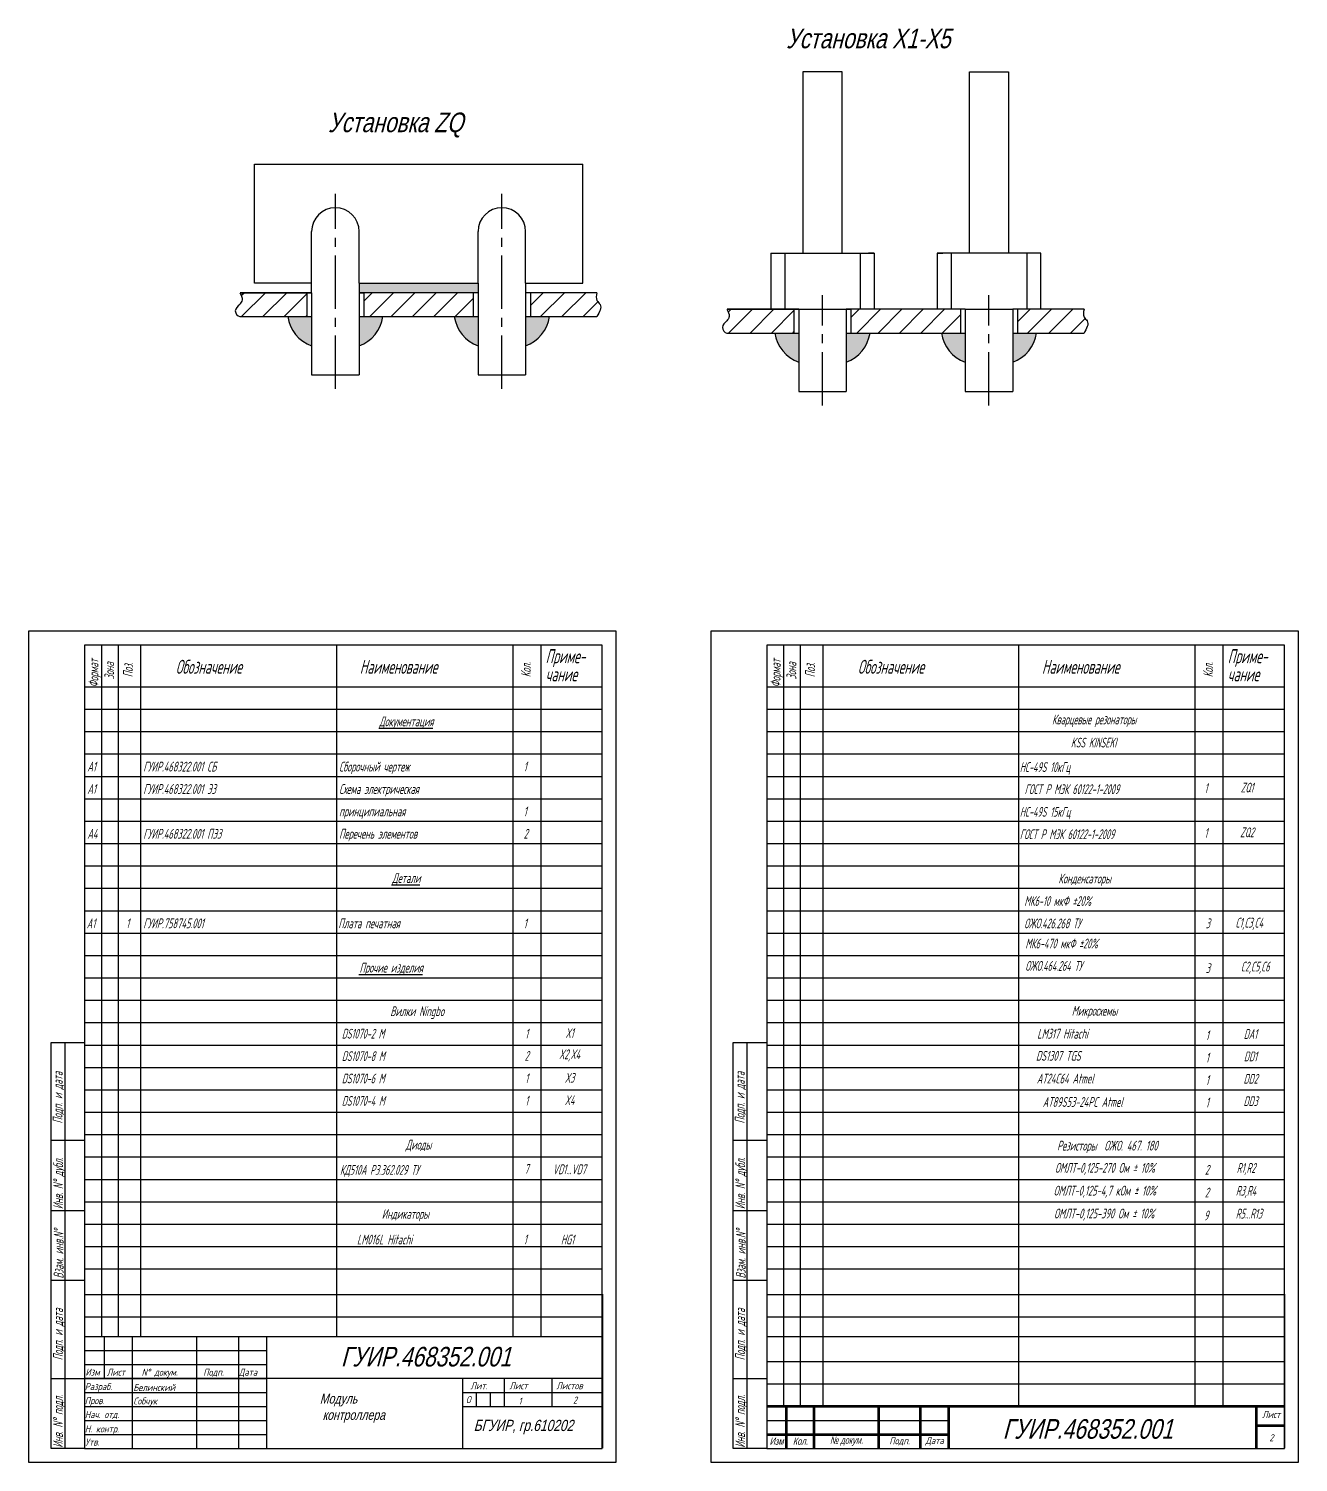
# Model space of a CAD drawing. Header units: millimetres. Extents: x 4478846 to 4492776, y 3796523 to 3799112.
# Drawn here: x 4483383 to 4483837, y 3797671 to 3798183 of the extents above; entities that cross this region are included whole.
import ezdxf
from ezdxf.enums import TextEntityAlignment as Align

# ---------------------------------------------------------------- set-up
doc = ezdxf.new("R2010")
doc.units = ezdxf.units.MM
doc.linetypes.add('осевая2', pattern=[28.575, 19.05, -3.175, 3.175, -3.175])
doc.layers.get('0').update_dxf_attribs({"lineweight": 25})
doc.layers.add('1-оси', color=1, linetype='осевая2')
doc.layers.add('Текст', color=4, linetype='Continuous')
doc.styles.add('35', font='gostw.shx', dxfattribs={"width": 0.65, "oblique": 15, "height": 3.5})
doc.styles.add('5', font='gostw.shx', dxfattribs={"width": 0.75, "oblique": 15, "height": 5})
doc.styles.add('ESKD', font='standarteskd.shx', dxfattribs={"width": 0.8, "oblique": 15})
doc.styles.add('GOSTW', font='GOSTW')
doc.styles.add('стиль1', font='romans.shx', dxfattribs={"width": 0.75, "oblique": 15, "height": 3.5})

msp = doc.modelspace()

# ---------------------------------------------------------------- hatches: boundary and pattern name
h = msp.add_hatch(color=256)
h.dxf.hatch_style = 1
h.paths.add_polyline_path([(4483543.44679, 3798088.43852), (4483543.44679, 3798091.83852), (4483500.94679, 3798091.83852), (4483500.94679, 3798088.43852)])
h = msp.add_hatch()
h.set_pattern_fill('ANSI31', color=256, scale=1.7)
h.set_pattern_definition([(45, (-3133801.7866, -2658092.028), (-3.8166088515, 3.8166088515), [])])
edge = h.paths.add_edge_path()
edge.add_spline(control_points=[(4483458.44679, 3798088.43852), (4483458.93735, 3798087.58354), (4483459.76409, 3798086.14264), (4483458.34144, 3798083.93383), (4483456.07907, 3798082.29577), (4483457.61004, 3798079.993), (4483458.44679, 3798079.93852)], knot_values=[0, 0, 0, 0, 2.681608736, 4.519318365, 7.352723694, 9.881178023, 9.881178024, 9.881178024, 9.881178024], degree=3, periodic=0)
edge.add_line((4483458.44679, 3798079.93852), (4483482.24679, 3798079.93852))
edge.add_line((4483482.24679, 3798079.93852), (4483482.24679, 3798088.43852))
edge.add_line((4483482.24679, 3798088.43852), (4483458.44679, 3798088.43852))
h.paths.add_polyline_path([(4483541.74679, 3798079.93852), (4483541.74679, 3798088.43852), (4483502.64679, 3798088.43852), (4483502.64679, 3798079.93852)])
edge = h.paths.add_edge_path()
edge.add_spline(control_points=[(4483585.94679, 3798079.93852), (4483586.84705, 3798081.50642), (4483588.09926, 3798083.68727), (4483585.3714, 3798085.80107), (4483585.72738, 3798087.43281), (4483585.94679, 3798088.43852)], knot_values=[0, 0, 0, 0, 4.462395124, 6.206908851, 9.009433089, 9.009433089, 9.009433089, 9.009433089], degree=3, periodic=0)
edge.add_line((4483585.94679, 3798088.43852), (4483562.14679, 3798088.43852))
edge.add_line((4483562.14679, 3798088.43852), (4483562.14679, 3798079.93852))
edge.add_line((4483562.14679, 3798079.93852), (4483585.94679, 3798079.93852))
h = msp.add_hatch(color=256)
h.dxf.hatch_style = 1
h.paths.add_polyline_path([(4483483.94679, 3798079.93852), (4483475.44679, 3798079.93852, 0.279090465), (4483483.94679, 3798069.51106)])
h.paths.add_polyline_path([(4483509.44679, 3798079.93852), (4483500.94679, 3798079.93852), (4483500.94679, 3798069.51106, 0.279090465)])
h.paths.add_polyline_path([(4483543.44679, 3798069.51106), (4483543.44679, 3798079.93852), (4483534.94679, 3798079.93852, 0.279090465)])
h.paths.add_polyline_path([(4483568.94679, 3798079.93852), (4483560.44679, 3798079.93852), (4483560.44679, 3798069.51106, 0.279090465)])
h = msp.add_hatch()
h.set_pattern_fill('ANSI31', color=256, scale=1.7)
h.set_pattern_definition([(45, (-3133627.7, -2658097.922), (-3.8166088515, 3.8166088515), [])])
edge = h.paths.add_edge_path()
edge.add_spline(control_points=[(4483632.53362, 3798082.54443), (4483633.02418, 3798081.68945), (4483633.85092, 3798080.24855), (4483632.42827, 3798078.03974), (4483630.16589, 3798076.40168), (4483631.69686, 3798074.09891), (4483632.53362, 3798074.04443)], knot_values=[0, 0, 0, 0, 2.681608736, 4.519318365, 7.352723694, 9.881178023, 9.881178024, 9.881178024, 9.881178024], degree=3, periodic=0)
edge.add_line((4483632.53362, 3798074.04443), (4483656.33362, 3798074.04443))
edge.add_line((4483656.33362, 3798074.04443), (4483656.33362, 3798082.54443))
edge.add_line((4483656.33362, 3798082.54443), (4483632.53362, 3798082.54443))
h.paths.add_polyline_path([(4483715.83362, 3798074.04443), (4483715.83362, 3798082.54443), (4483676.73362, 3798082.54443), (4483676.73362, 3798074.04443)])
edge = h.paths.add_edge_path()
edge.add_spline(control_points=[(4483760.03362, 3798074.04443), (4483760.93388, 3798075.61233), (4483762.18609, 3798077.79318), (4483759.45823, 3798079.90698), (4483759.81421, 3798081.53872), (4483760.03362, 3798082.54443)], knot_values=[0, 0, 0, 0, 4.462395124, 6.206908851, 9.009433089, 9.009433089, 9.009433089, 9.009433089], degree=3, periodic=0)
edge.add_line((4483760.03362, 3798082.54443), (4483736.23362, 3798082.54443))
edge.add_line((4483736.23362, 3798082.54443), (4483736.23362, 3798074.04443))
edge.add_line((4483736.23362, 3798074.04443), (4483760.03362, 3798074.04443))
h = msp.add_hatch(color=256)
h.dxf.hatch_style = 1
h.paths.add_polyline_path([(4483658.03362, 3798074.04443), (4483649.53362, 3798074.04443, 0.279090465), (4483658.03362, 3798063.61697)])
h.paths.add_polyline_path([(4483683.53362, 3798074.04443), (4483675.03362, 3798074.04443), (4483675.03362, 3798063.61697, 0.279090465)])
h.paths.add_polyline_path([(4483717.53362, 3798063.61697), (4483717.53362, 3798074.04443), (4483709.03362, 3798074.04443, 0.279090465)])
h.paths.add_polyline_path([(4483743.03362, 3798074.04443), (4483734.53362, 3798074.04443), (4483734.53362, 3798063.61697, 0.279090465)])

# ---------------------------------------------------------------- linework, layer by layer
for p, q in [((4483673.53362, 3798167.3728), (4483659.53362, 3798167.3728)), ((4483659.53362, 3798167.3728), (4483659.53362, 3798102.54443)), ((4483673.53362, 3798102.54443), (4483673.53362, 3798167.3728)), ((4483719.03362, 3798102.54443), (4483719.03362, 3798167.3728)), ((4483719.03362, 3798167.3728), (4483733.03362, 3798167.3728)), ((4483733.03362, 3798167.3728), (4483733.03362, 3798102.54443)), ((4483463.54679, 3798091.83852), (4483463.54679, 3798134.33852)), ((4483463.54679, 3798134.33852), (4483580.84679, 3798134.33852)), ((4483580.84679, 3798091.83852), (4483580.84679, 3798134.33852)), ((4483492.44679, 3798118.81696), (4483492.44679, 3798118.81696)), ((4483551.94679, 3798118.81696), (4483551.94679, 3798118.81696)), ((4483483.94679, 3798091.83852), (4483483.94679, 3798110.31696)), ((4483500.94679, 3798091.83852), (4483500.94679, 3798110.31696)), ((4483543.44679, 3798091.83852), (4483543.44679, 3798110.31696)), ((4483560.44679, 3798091.83852), (4483560.44679, 3798110.31696)), ((4483648.03362, 3798102.54443), (4483685.03362, 3798102.54443)), ((4483648.03362, 3798102.54443), (4483648.03362, 3798082.54443)), ((4483653.03362, 3798102.54443), (4483653.03362, 3798082.54443)), ((4483666.53362, 3798102.54443), (4483676.53362, 3798102.54443)), ((4483680.03362, 3798102.54443), (4483680.03362, 3798082.54443)), ((4483685.03362, 3798102.54443), (4483683.03362, 3798102.54443)), ((4483685.03362, 3798102.54443), (4483685.03362, 3798082.54443)), ((4483744.53362, 3798102.54443), (4483707.53362, 3798102.54443)), ((4483707.53362, 3798102.54443), (4483707.53362, 3798082.54443)), ((4483707.53362, 3798102.54443), (4483709.53362, 3798102.54443)), ((4483712.53362, 3798102.54443), (4483712.53362, 3798082.54443)), ((4483726.03362, 3798102.54443), (4483716.03362, 3798102.54443)), ((4483739.53362, 3798102.54443), (4483739.53362, 3798082.54443)), ((4483744.53362, 3798102.54443), (4483742.53362, 3798102.54443)), ((4483744.53362, 3798092.54443), (4483744.53362, 3798102.54443)), ((4483483.94679, 3798091.83852), (4483463.54679, 3798091.83852)), ((4483483.94679, 3798088.43852), (4483483.94679, 3798091.83852)), ((4483500.94679, 3798091.83852), (4483500.94679, 3798088.43852)), ((4483500.94679, 3798091.83852), (4483543.44679, 3798091.83852)), ((4483500.94679, 3798091.83852), (4483543.44679, 3798091.83852)), ((4483543.44679, 3798091.83852), (4483543.44679, 3798088.43852)), ((4483560.44679, 3798091.83852), (4483560.44679, 3798088.43852)), ((4483560.44679, 3798091.83852), (4483580.84679, 3798091.83852)), ((4483744.53362, 3798082.54443), (4483744.53362, 3798092.54443)), ((4483483.94679, 3798088.43852), (4483458.44679, 3798088.43852)), ((4483458.44679, 3798088.43852), (4483483.94679, 3798088.43852)), ((4483483.94679, 3798088.43852), (4483482.24679, 3798088.43852)), ((4483482.24679, 3798088.43852), (4483482.24679, 3798079.93852)), ((4483483.94679, 3798088.43852), (4483483.94679, 3798079.93852)), ((4483543.44679, 3798088.43852), (4483500.94679, 3798088.43852)), ((4483500.94679, 3798088.43852), (4483500.94679, 3798079.93852)), ((4483500.94679, 3798088.43852), (4483502.64679, 3798088.43852)), ((4483502.64679, 3798088.43852), (4483502.64679, 3798079.93852)), ((4483541.74679, 3798088.43852), (4483541.74679, 3798079.93852)), ((4483543.44679, 3798088.43852), (4483543.44679, 3798079.93852)), ((4483585.94679, 3798088.43852), (4483560.44679, 3798088.43852)), ((4483560.44679, 3798088.43852), (4483560.44679, 3798079.93852)), ((4483562.14679, 3798088.43852), (4483562.14679, 3798079.93852)), ((4483458.44679, 3798079.93852), (4483483.94679, 3798079.93852)), ((4483475.44679, 3798079.93852), (4483475.44679, 3798079.93852)), ((4483483.94679, 3798079.93852), (4483483.94679, 3798059.0836)), ((4483483.94679, 3798079.93852), (4483483.94679, 3798071.43852)), ((4483500.94679, 3798079.93852), (4483543.44679, 3798079.93852)), ((4483500.94679, 3798079.93852), (4483500.94679, 3798059.0836)), ((4483543.44679, 3798079.93852), (4483543.44679, 3798059.0836)), ((4483560.44679, 3798079.93852), (4483585.94679, 3798079.93852)), ((4483560.44679, 3798079.93852), (4483560.44679, 3798059.0836)), ((4483658.03362, 3798082.54443), (4483632.53362, 3798082.54443)), ((4483632.53362, 3798082.54443), (4483658.03362, 3798082.54443)), ((4483653.03362, 3798082.54443), (4483648.03362, 3798082.54443)), ((4483658.03362, 3798082.54443), (4483653.03362, 3798082.54443)), ((4483658.03362, 3798082.54443), (4483656.33362, 3798082.54443)), ((4483656.33362, 3798082.54443), (4483656.33362, 3798074.04443)), ((4483658.03362, 3798082.54443), (4483658.03362, 3798074.04443)), ((4483658.03362, 3798082.54443), (4483675.03362, 3798082.54443)), ((4483717.53362, 3798082.54443), (4483675.03362, 3798082.54443)), ((4483675.03362, 3798082.54443), (4483675.03362, 3798074.04443)), ((4483675.03362, 3798082.54443), (4483676.73362, 3798082.54443)), ((4483676.73362, 3798082.54443), (4483676.73362, 3798074.04443)), ((4483715.83362, 3798082.54443), (4483715.83362, 3798074.04443)), ((4483717.53362, 3798082.54443), (4483717.53362, 3798074.04443)), ((4483717.53362, 3798082.54443), (4483734.53362, 3798082.54443)), ((4483760.03362, 3798082.54443), (4483734.53362, 3798082.54443)), ((4483734.53362, 3798082.54443), (4483734.53362, 3798074.04443)), ((4483736.23362, 3798082.54443), (4483736.23362, 3798074.04443)), ((4483483.94679, 3798071.43852), (4483483.94679, 3798071.43852)), ((4483632.53362, 3798074.04443), (4483658.03362, 3798074.04443)), ((4483658.03362, 3798074.04443), (4483658.03362, 3798053.18951)), ((4483658.03362, 3798074.04443), (4483658.03362, 3798065.54443)), ((4483675.03362, 3798074.04443), (4483717.53362, 3798074.04443)), ((4483675.03362, 3798074.04443), (4483675.03362, 3798053.18951)), ((4483717.53362, 3798074.04443), (4483717.53362, 3798053.18951)), ((4483734.53362, 3798074.04443), (4483760.03362, 3798074.04443)), ((4483734.53362, 3798074.04443), (4483734.53362, 3798053.18951)), ((4483658.03362, 3798065.54443), (4483658.03362, 3798065.54443)), ((4483483.94679, 3798059.0836), (4483500.94679, 3798059.0836)), ((4483543.44679, 3798059.0836), (4483560.44679, 3798059.0836)), ((4483658.03362, 3798053.18951), (4483675.03362, 3798053.18951)), ((4483717.53362, 3798053.18951), (4483734.53362, 3798053.18951))]:
    msp.add_line(p, q)
at = {"lineweight": -2}
for p, q in [((4483382.81903, 3797967.51058), (4483382.81903, 3797670.51058)), ((4483592.81903, 3797670.51058), (4483592.81903, 3797967.51058)), ((4483626.61938, 3797967.51058), (4483626.61938, 3797670.51058)), ((4483836.61938, 3797670.51058), (4483836.61938, 3797967.51058)), ((4483587.81903, 3797939.51058), (4483402.81903, 3797939.51058)), ((4483831.61938, 3797939.51058), (4483646.61938, 3797939.51058)), ((4483587.81903, 3797931.51058), (4483402.81903, 3797931.51058)), ((4483831.61938, 3797931.51058), (4483646.61938, 3797931.51058)), ((4483587.81903, 3797923.51058), (4483402.81903, 3797923.51058)), ((4483831.61938, 3797923.51058), (4483646.61938, 3797923.51058)), ((4483587.81903, 3797915.51058), (4483402.81903, 3797915.51058)), ((4483831.61938, 3797915.51058), (4483646.61938, 3797915.51058)), ((4483587.81903, 3797907.51058), (4483402.81903, 3797907.51058)), ((4483831.61938, 3797907.51058), (4483646.61938, 3797907.51058)), ((4483587.81903, 3797899.51058), (4483402.81903, 3797899.51058)), ((4483831.61938, 3797899.51058), (4483646.61938, 3797899.51058)), ((4483587.81903, 3797891.51058), (4483402.81903, 3797891.51058)), ((4483831.61938, 3797891.51058), (4483646.61938, 3797891.51058)), ((4483587.81903, 3797883.51058), (4483402.81903, 3797883.51058)), ((4483831.61938, 3797883.51058), (4483646.61938, 3797883.51058)), ((4483587.81903, 3797875.51058), (4483402.81903, 3797875.51058)), ((4483831.61938, 3797875.51058), (4483646.61938, 3797875.51058)), ((4483587.81903, 3797867.51058), (4483402.81903, 3797867.51058)), ((4483831.61938, 3797867.51058), (4483646.61938, 3797867.51058)), ((4483587.81903, 3797859.51058), (4483402.81903, 3797859.51058)), ((4483831.61938, 3797859.51058), (4483646.61938, 3797859.51058)), ((4483587.81903, 3797851.51058), (4483402.81903, 3797851.51058)), ((4483831.61938, 3797851.51058), (4483646.61938, 3797851.51058)), ((4483587.81903, 3797843.51058), (4483402.81903, 3797843.51058)), ((4483831.61938, 3797843.51058), (4483646.61938, 3797843.51058)), ((4483587.81903, 3797835.51058), (4483402.81903, 3797835.51058)), ((4483831.61938, 3797835.51058), (4483646.61938, 3797835.51058)), ((4483587.81903, 3797827.51058), (4483402.81903, 3797827.51058)), ((4483831.61938, 3797827.51058), (4483646.61938, 3797827.51058)), ((4483402.81903, 3797730.51058), (4483587.81903, 3797730.51058)), ((4483646.61938, 3797730.51058), (4483831.61938, 3797730.51058)), ((4483402.81903, 3797722.51058), (4483587.81903, 3797722.51058)), ((4483646.61938, 3797722.51058), (4483831.61938, 3797722.51058)), ((4483646.61938, 3797706.51058), (4483831.61938, 3797706.51058)), ((4483646.61938, 3797698.51058), (4483831.61938, 3797698.51058))]:
    msp.add_line(p, q, dxfattribs=at)
at = {"color": 7, "linetype": 'Continuous', "lineweight": 60}
for p, q in [((4483831.61938, 3797690.51058), (4483646.61938, 3797690.51058)), ((4483653.61938, 3797690.51058), (4483653.61938, 3797675.51058)), ((4483663.61938, 3797675.51058), (4483663.61938, 3797690.51058)), ((4483686.61938, 3797690.51058), (4483686.61938, 3797675.51058)), ((4483701.61938, 3797675.51058), (4483701.61938, 3797690.51058)), ((4483711.61938, 3797690.51058), (4483711.61938, 3797675.51058)), ((4483821.61938, 3797675.51058), (4483821.61938, 3797690.51058)), ((4483646.61938, 3797680.51058), (4483711.61938, 3797680.51058)), ((4483831.61938, 3797683.51058), (4483821.61938, 3797683.51058))]:
    msp.add_line(p, q, dxfattribs=at)
at = {"color": 7, "linetype": 'Continuous', "lineweight": -3}
msp.add_line((4483646.61938, 3797685.51058), (4483711.61938, 3797685.51058), dxfattribs=at)
at = {"color": 7, "linetype": 'Continuous'}
msp.add_line((4483646.61938, 3797680.51058), (4483711.61938, 3797680.51058), dxfattribs=at)
for centre, radius, start, end in [((4483492.44679, 3798110.31696), 8.5, 90, 180), ((4483492.44679, 3798110.31696), 8.5, 0, 90), ((4483551.94679, 3798110.31696), 8.5, 90, 180), ((4483551.94679, 3798110.31696), 8.5, 0, 90), ((4483488.30981, 3798081.74574), 12.98936, 187.9975656, 250.3732102), ((4483496.58377, 3798081.74574), 12.98936, 289.6267898, 352.0024344), ((4483547.80981, 3798081.74574), 12.98936, 187.9975656, 250.3732102), ((4483556.08377, 3798081.74574), 12.98936, 289.6267898, 352.0024344), ((4483662.39664, 3798075.85165), 12.98936, 187.9975656, 250.3732102), ((4483670.6706, 3798075.85165), 12.98936, 289.6267898, 352.0024344), ((4483721.89664, 3798075.85165), 12.98936, 187.9975656, 250.3732102), ((4483730.1706, 3798075.85165), 12.98936, 289.6267898, 352.0024344)]:
    msp.add_arc(centre, radius, start, end)
for points in [[(4483458.24645, 3798088.43852), (4483459.11917, 3798085.9029), (4483458.24645, 3798084.28564), (4483456.68091, 3798081.92401), (4483458.24645, 3798079.93852), (4483458.44679, 3798079.93852)], [(4483585.94679, 3798088.43852), (4483585.94679, 3798085.63599), (4483587.02897, 3798084.2677), (4483585.94679, 3798079.93852)], [(4483632.33327, 3798082.54443), (4483633.206, 3798080.00881), (4483632.33327, 3798078.39155), (4483630.76774, 3798076.02992), (4483632.33327, 3798074.04443), (4483632.53362, 3798074.04443)], [(4483760.03362, 3798082.54443), (4483760.03362, 3798079.7419), (4483761.1158, 3798078.37361), (4483760.03362, 3798074.04443)]]:
    msp.add_spline(points, degree=3)
at = {"layer": '1-оси'}
for p, q in [((4483492.44679, 3798054.0836), (4483492.44679, 3798123.81696)), ((4483551.94679, 3798054.0836), (4483551.94679, 3798123.81696)), ((4483666.53362, 3798048.18951), (4483666.53362, 3798087.54443)), ((4483726.03362, 3798048.18951), (4483726.03362, 3798087.54443))]:
    msp.add_line(p, q, dxfattribs=at)
at = {"layer": 'Текст', "lineweight": -2}
for p, q in [((4483592.81903, 3797967.51058), (4483382.81903, 3797967.51058)), ((4483836.61938, 3797967.51058), (4483626.61938, 3797967.51058)), ((4483587.81903, 3797962.51058), (4483402.81903, 3797962.51058)), ((4483402.81903, 3797962.51058), (4483402.81903, 3797675.51058)), ((4483408.81903, 3797962.51058), (4483408.81903, 3797715.51058)), ((4483414.81903, 3797962.51058), (4483414.81903, 3797715.51058)), ((4483422.81903, 3797962.51058), (4483422.81903, 3797715.51058)), ((4483492.81903, 3797962.51058), (4483492.81903, 3797715.51058)), ((4483555.81903, 3797962.51058), (4483555.81903, 3797715.51058)), ((4483565.81903, 3797962.51058), (4483565.81903, 3797715.51058)), ((4483587.81903, 3797675.51058), (4483587.81903, 3797962.51058)), ((4483831.61938, 3797962.51058), (4483646.61938, 3797962.51058)), ((4483646.61938, 3797962.51058), (4483646.61938, 3797675.51058)), ((4483652.61938, 3797962.51058), (4483652.61938, 3797690.51058)), ((4483658.61938, 3797962.51058), (4483658.61938, 3797690.51058)), ((4483666.61938, 3797962.51058), (4483666.61938, 3797690.51058)), ((4483736.61938, 3797962.51058), (4483736.61938, 3797690.51058)), ((4483799.61938, 3797962.51058), (4483799.61938, 3797690.51058)), ((4483809.61938, 3797962.51058), (4483809.61938, 3797690.51058)), ((4483831.61938, 3797675.51058), (4483831.61938, 3797962.51058)), ((4483587.81903, 3797947.51058), (4483402.81903, 3797947.51058)), ((4483831.61938, 3797947.51058), (4483646.61938, 3797947.51058)), ((4483587.81903, 3797819.51058), (4483402.81903, 3797819.51058)), ((4483831.61938, 3797819.51058), (4483646.61938, 3797819.51058)), ((4483587.81903, 3797811.51058), (4483402.81903, 3797811.51058)), ((4483831.61938, 3797811.51058), (4483646.61938, 3797811.51058)), ((4483587.81903, 3797803.51058), (4483402.81903, 3797803.51058)), ((4483831.61938, 3797803.51058), (4483646.61938, 3797803.51058)), ((4483587.81903, 3797795.51058), (4483402.81903, 3797795.51058)), ((4483831.61938, 3797795.51058), (4483646.61938, 3797795.51058)), ((4483587.81903, 3797787.51058), (4483402.81903, 3797787.51058)), ((4483831.61938, 3797787.51058), (4483646.61938, 3797787.51058)), ((4483587.81903, 3797779.51058), (4483402.81903, 3797779.51058)), ((4483831.61938, 3797779.51058), (4483646.61938, 3797779.51058)), ((4483587.81903, 3797771.51058), (4483402.81903, 3797771.51058)), ((4483831.61938, 3797771.51058), (4483646.61938, 3797771.51058)), ((4483587.81903, 3797763.51058), (4483402.81903, 3797763.51058)), ((4483831.61938, 3797763.51058), (4483646.61938, 3797763.51058)), ((4483587.81903, 3797755.51058), (4483402.81903, 3797755.51058)), ((4483831.61938, 3797755.51058), (4483646.61938, 3797755.51058)), ((4483587.81903, 3797747.51058), (4483402.81903, 3797747.51058)), ((4483831.61938, 3797747.51058), (4483646.61938, 3797747.51058)), ((4483587.81903, 3797739.51058), (4483402.81903, 3797739.51058)), ((4483831.61938, 3797739.51058), (4483646.61938, 3797739.51058)), ((4483587.86859, 3797730.59295), (4483587.86859, 3797675.59295)), ((4483831.66893, 3797730.59295), (4483831.66893, 3797675.59295)), ((4483402.81903, 3797715.51058), (4483587.81903, 3797715.51058)), ((4483409.81903, 3797715.51058), (4483409.81903, 3797700.51058)), ((4483419.81903, 3797715.51058), (4483419.81903, 3797675.51058)), ((4483442.81903, 3797715.51058), (4483442.81903, 3797675.51058)), ((4483457.81903, 3797715.51058), (4483457.81903, 3797675.51058)), ((4483467.81903, 3797715.51058), (4483467.81903, 3797675.51058)), ((4483646.61938, 3797715.51058), (4483831.61938, 3797715.51058)), ((4483402.81903, 3797710.51058), (4483467.81903, 3797710.51058)), ((4483402.81903, 3797705.51058), (4483467.81903, 3797705.51058)), ((4483402.81903, 3797700.51058), (4483467.81903, 3797700.51058)), ((4483587.81903, 3797700.51058), (4483402.81903, 3797700.51058)), ((4483402.81903, 3797695.51058), (4483467.81903, 3797695.51058)), ((4483537.81903, 3797700.51058), (4483537.81903, 3797675.51058)), ((4483537.81903, 3797695.51058), (4483587.81903, 3797695.51058)), ((4483542.81903, 3797695.51058), (4483542.81903, 3797690.51058)), ((4483547.81903, 3797695.51058), (4483547.81903, 3797690.51058)), ((4483552.81903, 3797700.51058), (4483552.81903, 3797690.51058)), ((4483569.81903, 3797700.51058), (4483569.81903, 3797690.51058)), ((4483402.81903, 3797690.51058), (4483467.81903, 3797690.51058)), ((4483537.81903, 3797690.51058), (4483587.81903, 3797690.51058)), ((4483402.81903, 3797685.51058), (4483467.81903, 3797685.51058)), ((4483402.81903, 3797680.51058), (4483467.81903, 3797680.51058)), ((4483402.81903, 3797675.51058), (4483587.81903, 3797675.51058)), ((4483646.61938, 3797675.51058), (4483831.61938, 3797675.51058)), ((4483382.81903, 3797670.51058), (4483592.81903, 3797670.51058)), ((4483626.61938, 3797670.51058), (4483836.61938, 3797670.51058))]:
    msp.add_line(p, q, dxfattribs=at)
for points in [[(4483402.81903, 3797675.51058), (4483390.81903, 3797675.51058), (4483390.81903, 3797820.51058), (4483402.81903, 3797820.51058)], [(4483395.81903, 3797675.51058), (4483395.81903, 3797820.51058)], [(4483646.61938, 3797675.51058), (4483634.61938, 3797675.51058), (4483634.61938, 3797820.51058), (4483646.61938, 3797820.51058)], [(4483639.61938, 3797675.51058), (4483639.61938, 3797820.51058)], [(4483402.81903, 3797785.51058), (4483390.81903, 3797785.51058)], [(4483646.61938, 3797785.51058), (4483634.61938, 3797785.51058)], [(4483390.81903, 3797760.51058), (4483402.81903, 3797760.51058)], [(4483634.61938, 3797760.51058), (4483646.61938, 3797760.51058)], [(4483402.81903, 3797735.51058), (4483390.81903, 3797735.51058)], [(4483646.61938, 3797735.51058), (4483634.61938, 3797735.51058)], [(4483390.81903, 3797700.51058), (4483402.81903, 3797700.51058)], [(4483634.61938, 3797700.51058), (4483646.61938, 3797700.51058)]]:
    msp.add_lwpolyline(points, dxfattribs=at)

# ---------------------------------------------------------------- texts
at = {"lineweight": -2, "oblique": 15, "width": 0.75}
for s, style, p in [('Формат', '35', (4483407.77059, 3797947.44577)), ('Формат', '35', (4483651.57093, 3797947.44577)), ('Зона', '35', (4483413.37428, 3797950.21846)), ('Поз.', '35', (4483420.05388, 3797951.02469)), ('Кол.', '35', (4483562.29543, 3797951.02469)), ('Зона', '35', (4483657.17463, 3797950.21846)), ('Поз.', '35', (4483663.85423, 3797951.02469)), ('Кол.', '35', (4483806.09578, 3797951.02469)), ('Подп. и дата', 'GOSTW', (4483394.92906, 3797791.55254)), ('Подп. и дата', 'GOSTW', (4483638.72941, 3797791.55254)), ('Инв. N%%D дубл.', 'GOSTW', (4483395.10579, 3797760.96166)), ('Инв. N%%D дубл.', 'GOSTW', (4483638.90614, 3797760.96166)), ('Взам. инв.N%%D', 'GOSTW', (4483395.28252, 3797736.17093)), ('Взам. инв.N%%D', 'GOSTW', (4483639.08287, 3797736.17093)), ('Подп. и дата', 'GOSTW', (4483395.03887, 3797706.95022)), ('Подп. и дата', 'GOSTW', (4483638.83922, 3797706.95022)), ('Инв. N%%D подл.', 'GOSTW', (4483395.03887, 3797675.72845)), ('Инв. N%%D подл.', 'GOSTW', (4483638.83922, 3797675.72845))]:
    msp.add_text(s, height=3.5, rotation=90, dxfattribs=dict(at, style=style)).set_placement(p)
for s, height, style, p in [('Обозначение', 5, '5', (4483435.38348, 3797952.27854)), ('Наименование', 5, '5', (4483501.16234, 3797952.27854)), ('Приме-', 5, '5', (4483567.56479, 3797956.04601)), ('Обозначение', 5, '5', (4483679.18383, 3797952.27854)), ('Наименование', 5, '5', (4483744.96269, 3797952.27854)), ('Приме-', 5, '5', (4483811.36513, 3797956.04601)), ('чание', 5, '5', (4483567.56479, 3797949.59641)), ('чание', 5, '5', (4483811.36513, 3797949.59641)), ('%%uДокументация', 3.5, '35', (4483508.11326, 3797933.51058)), ('А1', 3.5, '35', (4483403.765, 3797917.35652)), ('ГУИР.468322.001 СБ', 3.5, '35', (4483423.765, 3797917.35652)), ('Сборочный чертеж', 3.5, '35', (4483493.765, 3797917.35652)), ('1', 3.5, '35', (4483559.7086, 3797917.35652)), ('А1', 3.5, '35', (4483403.765, 3797909.35652)), ('ГУИР.468322.001 Э3', 3.5, '35', (4483423.765, 3797909.35652)), ('Схема электрическая ', 3.5, '35', (4483493.765, 3797909.35652)), ('принципиальная', 3.5, '35', (4483493.765, 3797901.35652)), ('1', 3.5, '35', (4483559.7086, 3797901.35652)), ('А4', 3.5, '35', (4483403.765, 3797893.35652)), ('ГУИР.468322.001 ПЭ3', 3.5, '35', (4483423.765, 3797893.35652)), ('Перечень элементов', 3.5, '35', (4483493.765, 3797893.35652)), ('2', 3.5, '35', (4483559.7086, 3797893.35652)), ('%%UДетали', 3.5, '35', (4483512.73777, 3797877.51058)), ('Конденсаторы', 3.5, '35', (4483750.84299, 3797877.35652)), ('А1', 3.5, '35', (4483403.55759, 3797861.35652)), ('1', 3.5, '35', (4483417.63875, 3797861.35652)), ('ГУИР.758745.001', 3.5, '35', (4483423.765, 3797861.35652)), ('Плата печатная', 3.5, '35', (4483493.48563, 3797861.35652)), ('1', 3.5, '35', (4483559.7086, 3797861.35652)), ('3', 3.5, '35', (4483803.50894, 3797861.35652)), ('%%UПрочие изделия', 3.5, '35', (4483501.05745, 3797845.51058)), ('3', 3.5, '35', (4483803.50894, 3797845.35652)), ('1', 3.5, '35', (4483803.50894, 3797821.35652)), ('1', 3.5, '35', (4483803.50894, 3797813.35652)), ('1', 3.5, '35', (4483803.50894, 3797805.35652)), ('1', 3.5, '35', (4483803.50894, 3797797.35652)), ('1', 3.5, '35', (4483559.7086, 3797748.35652))]:
    msp.add_text(s, height=height, dxfattribs=dict(at, style=style)).set_placement(p)
at = {"lineweight": -2, "style": '35', "oblique": 15, "width": 0.75}
for s, p in [('Вилки Ningbo', (4483521.69585, 3797829.95678)), ('Микросхемы', (4483763.78069, 3797830.10576)), ('LM317 Hitachi', (4483752.33314, 3797821.91583)), ('DS1307 TGS', (4483750.81217, 3797814.00528)), ('АТ24С64 Atmel', (4483753.3159, 3797805.89222)), ('АТ89S53-24PC Atmel', (4483759.56275, 3797797.51934)), ('Диоды', (4483522.15802, 3797782.25977)), ('Резисторы  ОЖО. 467. 180', (4483768.34691, 3797781.90931)), ('ОМЛТ-0,125-270 Ом %%P 10%%%', (4483767.50921, 3797773.99254)), ('ОМЛТ-0,125-4,7 кОм %%P 10%%%', (4483767.47253, 3797765.83603)), ('Индикаторы', (4483517.45661, 3797757.5231)), ('ОМЛТ-0,125-390 Ом %%P 10%%%', (4483767.23411, 3797757.6715)), ('LM016L Hitachi', (4483510.00662, 3797748.35666))]:
    msp.add_text(s, height=3.5, dxfattribs=at).set_placement(p, align=Align.CENTER)
at = {"style": 'ESKD'}
for s, insert, char_height, width, attachment_point in [('Установка X1-X5', (4483653.52458, 3798182.79885), 7, 146.7562011, 1), ('Установка ZQ', (4483489.79988, 3798152.81369), 7, 105.9279495, 1), ('ГУИР.468352.001', (4483524.82949, 3797708.21061), 7, 120, 5), ('БГУИР, гр.610202 ', (4483541.86813, 3797685.69739), 4, 105.9279495, 1), ('ГУИР.468352.001', (4483761.37298, 3797682.39578), 7, 120, 5)]:
    msp.add_mtext(s, dxfattribs=dict(at, insert=insert, char_height=char_height, width=width, attachment_point=attachment_point))
at = {"lineweight": -2}
for s, insert, char_height, width, attachment_point, style in [('Кварцевые резонаторы ', (4483748.58097, 3797937.70791), 3.5, 111.3341484, 1, '35'), (' KSS KINSEKI', (4483753.96456, 3797929.43207), 3.5, 111.3341484, 1, '35'), (' НС-49S 10кГц ', (4483735.71051, 3797920.69852), 3.5, 110.9088702, 1, '35'), ('ГОСТ Р МЭК 60122-1-2009', (4483738.77484, 3797912.78908), 3.5, 110.9088702, 1, '35'), ('1', (4483803.56513, 3797911.40365), 3.5, 10, 5, '35'), ('ZQ1', (4483818.27648, 3797911.62587), 3.5, 20, 5, '35'), (' НС-49S 15кГц ', (4483735.71051, 3797904.69852), 3.5, 110.9088702, 1, '35'), (' ГОСТ Р МЭК 60122-1-2009', (4483735.71051, 3797896.69852), 3.5, 110.9088702, 1, '35'), ('1', (4483803.56513, 3797895.40365), 3.5, 10, 5, '35'), ('ZQ2', (4483818.27648, 3797895.62587), 3.5, 20, 5, '35'), ('C1,С3,С4', (4483819.04985, 3797862.92489), 3.5, 20, 5, '35'), ('C2,С5,С6', (4483821.18622, 3797847.24613), 3.5, 20, 5, '35'), ('DS1070-2 M ', (4483494.72352, 3797825.41671), 3.5, 74.5336221, 1, '35'), ('1', (4483560.8004, 3797823.73801), 3.5, 10, 5, '35'), ('X1', (4483576.12653, 3797823.90518), 3.5, 20, 5, '35'), ('DA1', (4483819.48467, 3797823.55378), 3.5, 20, 5, '35'), ('DS1070-8 M', (4483494.72352, 3797817.41671), 3.5, 74.5336221, 1, '35'), ('2', (4483560.8004, 3797815.73801), 3.5, 10, 5, '35'), ('X2,X4', (4483576.12653, 3797815.90518), 3.5, 20, 5, '35'), ('DD1', (4483819.48467, 3797815.55378), 3.5, 20, 5, '35'), ('DS1070-6 M', (4483494.72352, 3797809.41671), 3.5, 74.5336221, 1, '35'), ('1', (4483560.8004, 3797807.73801), 3.5, 10, 5, '35'), ('X3', (4483576.12653, 3797807.90518), 3.5, 20, 5, '35'), ('DD2', (4483819.56027, 3797807.55378), 3.5, 20, 5, '35'), ('DS1070-4 M', (4483494.72352, 3797801.41671), 3.5, 74.5336221, 1, '35'), ('1', (4483560.8004, 3797799.73801), 3.5, 10, 5, '35'), ('X4', (4483576.12653, 3797799.90518), 3.5, 20, 5, '35'), ('DD3', (4483819.56027, 3797799.55378), 3.5, 20, 5, '35'), ('R1,R2', (4483817.92725, 3797775.28203), 3.5, 20, 5, '35'), ('КД510А Р3.362.029 ТУ', (4483494.07036, 3797776.75132), 3.5, 74.5336221, 1, '35'), ('7', (4483560.74503, 3797775.34668), 3.5, 10, 5, '35'), ('VD1...VD7', (4483576.06414, 3797775.21053), 3.5, 20, 5, '35'), ('2', (4483803.95422, 3797775.05758), 3.5, 10, 5, '35'), ('2', (4483803.91753, 3797766.90107), 3.5, 10, 5, '35'), ('R3,R4', (4483817.89057, 3797767.12552), 3.5, 20, 5, '35'), ('9', (4483803.67912, 3797758.73654), 3.5, 10, 5, '35'), ('R5...R13', (4483818.94177, 3797759.3678), 3.5, 20, 5, '35'), ('НG1', (4483575.403, 3797750.11247), 3.5, 20, 5, '35'), ('\\pxt1;  {\\H0.7x; Модуль \\P^Iконтроллера}', (4483482.8774, 3797695.01897), 5, 105.9279495, 1, 'ESKD')]:
    msp.add_mtext(s, dxfattribs=dict(at, insert=insert, char_height=char_height, width=width, attachment_point=attachment_point, style=style))
at = {"lineweight": -2, "char_height": 3.5, "attachment_point": 1, "style": '35'}
for s, width, insert in [('МК6-10 мкФ %%P20%', 74.0476611, (4483738.66067, 3797872.82601)), ('ОЖО.426.268 ТУ', 74.0476611, (4483738.66067, 3797864.82601)), ('МК6-470 мкФ %%P20% ', 77.1767396, (4483739.03262, 3797857.63461)), ('ОЖО.464.264 ТУ', 77.1767396, (4483739.03262, 3797849.63461))]:
    msp.add_mtext_dynamic_manual_height_columns(s, width=width, gutter_width=50, heights=[0], dxfattribs=dict(at, insert=insert))
at = {"layer": 'Текст', "lineweight": -2, "style": 'стиль1', "oblique": 15, "width": 0.75}
for s, p in [('Изм', (4483403.09794, 3797701.46041)), ('Лист', (4483410.75469, 3797701.46041)), ('N%%d докум.', (4483423.1969, 3797701.46041)), ('Подп.', (4483445.21004, 3797701.46041)), ('Дата', (4483457.95792, 3797701.46041)), ('Разраб.', (4483402.87065, 3797696.33139)), ('Белинский', (4483420.23161, 3797696.00371)), ('Лит.', (4483540.73691, 3797696.62463)), ('Лист', (4483554.64728, 3797696.62463)), ('Листов', (4483571.41263, 3797696.62463)), ('Пров.', (4483402.87065, 3797691.28931)), ('Собчук', (4483420.23161, 3797691.17185)), ('О', (4483539.13296, 3797691.66673)), ('1', (4483557.90496, 3797691.12383)), ('Нач. отд.', (4483402.90842, 3797686.33416)), ('Н. контр.', (4483402.90842, 3797681.20514)), ('Утв.', (4483403.09794, 3797676.51079))]:
    msp.add_text(s, height=2.5, dxfattribs=at).set_placement(p)
at = {"layer": 'Текст', "color": 7, "char_height": 2.5, "attachment_point": 5}
for s, insert, width, style in [('Лист', (4483826.95335, 3797687.59365), 15, 'стиль1'), ('2', (4483827.02508, 3797679.30415), 20, 'стиль1'), ('Изм', (4483650.11938, 3797678.01058), 7, 'ESKD'), ('Кол.', (4483658.61938, 3797678.01058), 10, 'ESKD'), ('{\\fArial|b0|i0|c204|p34;№} докум.', (4483675.11938, 3797678.01058), 23, 'ESKD'), ('Подп.', (4483694.11938, 3797678.01058), 15, 'стиль1'), ('Дата', (4483706.61938, 3797678.01058), 10, 'стиль1')]:
    msp.add_mtext(s, dxfattribs=dict(at, insert=insert, width=width, style=style))
at = {"layer": 'Текст', "lineweight": -2, "style": 'стиль1', "oblique": 15, "width": 0.75, "flags": 4}
msp.add_attdef('2', text='1', height=2.5, dxfattribs=at).set_placement((4483578.1107, 3797691.49058), align=Align.CENTER)

doc.saveas('drawing.dxf')
